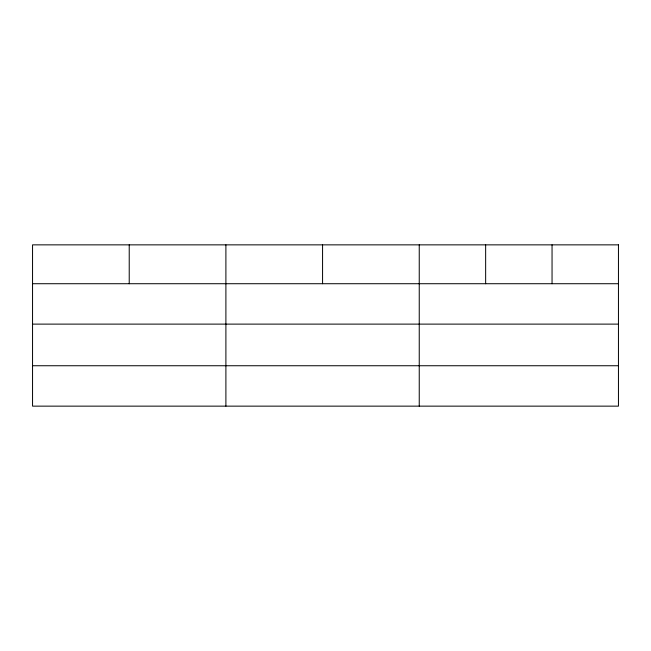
<?xml version="1.0" encoding="UTF-8"?>
<svg xmlns="http://www.w3.org/2000/svg" width="651" height="651" viewBox="0 0 651 651"><rect width="100%" height="100%" fill="white"/><g stroke="black" fill="none" stroke-linecap="round" stroke-linejoin="round"><path stroke-width="0.98" d="M32.55 283.722L618.45 283.722M32.55 324.117L618.45 324.117M32.55 365.74L618.45 365.74M552.048 244.857L552.048 283.722M485.646 244.857L485.646 283.722M419.244 244.857L419.244 406.143M322.57 244.857L322.57 283.722M225.897 244.857L225.897 406.143M129.224 244.857L129.224 283.722M618.45 244.857L32.55 244.857L32.55 406.143L618.45 406.143L618.45 244.857"/></g></svg>
